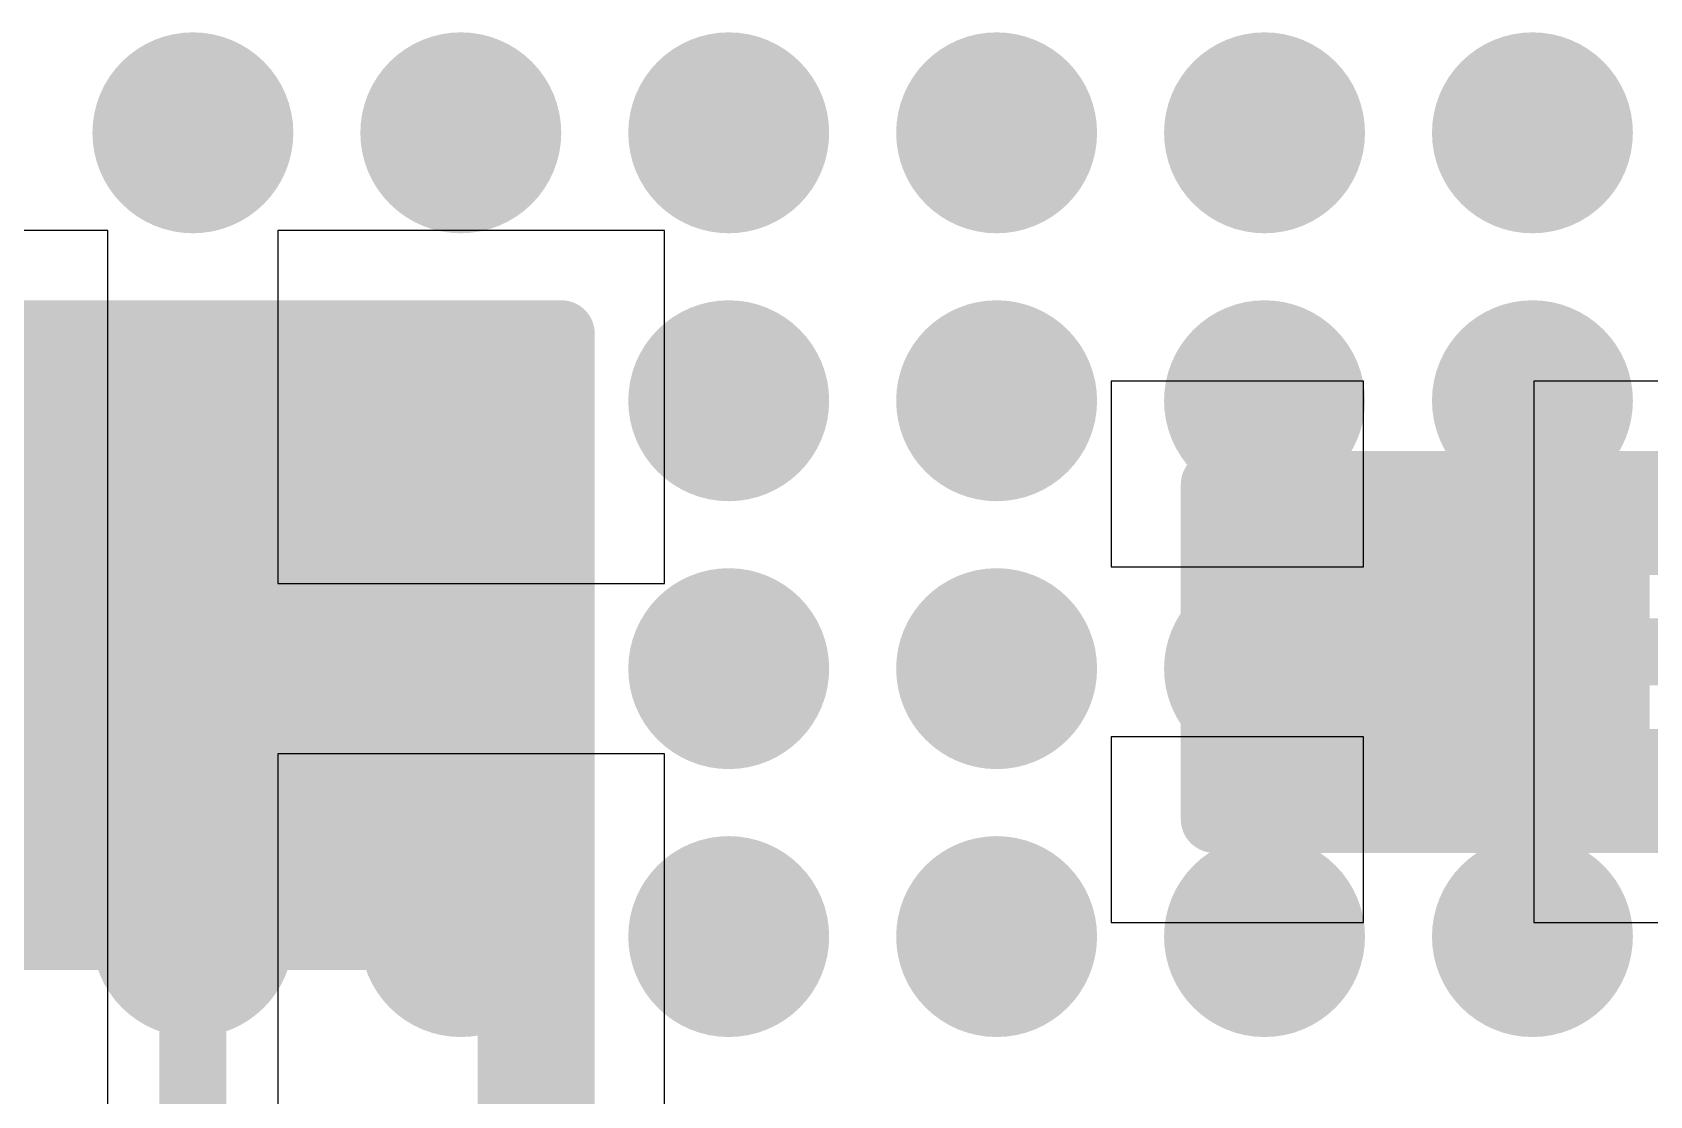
# Model space of a CAD drawing. Header units: millimetres. Extents: x 15 to 120, y 22 to 104.
# Drawn here: x 59.96 to 62.375, y 63.963 to 65.55 of the extents above; entities that cross this region are included whole.
import ezdxf

# ---------------------------------------------------------------- set-up
doc = ezdxf.new("R2010")
doc.units = ezdxf.units.MM
for name, color, linetype in [('BottomLayer', 5, 'Continuous'), ('BottomPaste', 16, 'Continuous'), ('BottomSolder', 6, 'Continuous'), ('Mechanical13', 56, 'Continuous'), ('Mechanical15', 56, 'Continuous'), ('MultiLayer', 9, 'Continuous'), ('TopLayer', 1, 'Continuous'), ('TopPaste', 8, 'Continuous'), ('TopSolder', 216, 'Continuous')]:
    doc.layers.add(name, color=color, linetype=linetype)

msp = doc.modelspace()

# ---------------------------------------------------------------- linework, layer by layer
at = {"layer": 'BottomLayer'}
for p, q in [((60.07300406, 65.25400207999999), (59.49600495999999, 65.25400207999999)), ((60.07300406, 64.60000287999999), (60.07300406, 65.25400207999999)), ((60.90400315999999, 65.25400207999999), (60.32700406, 65.25400207999999)), ((60.32700406, 65.25400207999999), (60.32700406, 64.72700288)), ((60.90400315999999, 64.72700288), (60.90400315999999, 65.25400207999999)), ((61.94799904, 65.0290038), (61.57099954, 65.0290038)), ((61.57099954, 65.0290038), (61.57099954, 64.7520041)), ((61.94799904, 64.7520041), (61.94799904, 65.0290038)), ((62.57899853999999, 65.0290038), (62.20199904, 65.0290038)), ((62.20199904, 65.0290038), (62.20199904, 64.6250041)), ((61.57099954, 64.7520041), (61.94799904, 64.7520041)), ((60.32700406, 64.72700288), (60.90400315999999, 64.72700288)), ((62.20199904, 64.6250041), (62.20199904, 64.2210044)), ((60.07300406, 63.94600368), (60.07300406, 64.60000287999999)), ((61.94799904, 64.4980041), (61.57099954, 64.4980041)), ((61.57099954, 64.4980041), (61.57099954, 64.2210044)), ((61.94799904, 64.2210044), (61.94799904, 64.4980041)), ((60.90400315999999, 64.47300288), (60.32700406, 64.47300288)), ((60.32700406, 64.47300288), (60.32700406, 63.94600368)), ((60.90400315999999, 63.94600368), (60.90400315999999, 64.47300288)), ((61.57099954, 64.2210044), (61.94799904, 64.2210044)), ((62.20199904, 64.2210044), (62.49599895999999, 64.2210044))]:
    msp.add_line(p, q, dxfattribs=at)
for points, const_width in [([(59.81250166, 64.87499598, 1), (59.93750014, 64.87499598, 1)], 0.12499848), ([(60.13750228, 64.87499598, 1), (60.26250075999999, 64.87499598, 1)], 0.12499848), ([(60.46250036, 64.87499598, 1), (60.58749883999999, 64.87499598, 1)], 0.12499848), ([(60.10000934, 64.6499977, 1), (60.20000914, 64.6499977, 1)], 0.0999998), ([(61.88750132, 64.62499648, 1), (62.01249979999999, 64.62499648, 1)], 0.12499848), ([(62.13750082, 64.62499648, 1), (62.26249929999999, 64.62499648, 1)], 0.12499848), ([(59.81250166, 64.32499962, 1), (59.93750014, 64.32499962, 1)], 0.12499848)]:
    msp.add_lwpolyline(points, format="xyb", close=True, dxfattribs=dict(at, const_width=const_width))
at = {"layer": 'BottomLayer', "const_width": 0.1999996}
msp.add_lwpolyline([(59.1250024, 64.6499977), (60.15000924, 64.6499977)], dxfattribs=at)
at = {"layer": 'BottomLayer'}
for points in [[(59.75000496, 64.20000368), (60.65000316, 64.20000368), (59.75000496, 65.00000208), (60.65000316, 65.00000208)], [(62.32499854, 64.4750044), (62.32499854, 64.7750038), (61.82499953999999, 64.4750044), (61.82499953999999, 64.7750038)]]:
    msp.add_solid(points, dxfattribs=at)
at = {"layer": 'BottomPaste'}
for points in [[(59.75000496, 64.20000368), (60.65000316, 64.20000368), (59.75000496, 65.00000208), (60.65000316, 65.00000208)], [(59.75000496, 64.20000368), (60.65000316, 64.20000368), (59.75000496, 65.00000208), (60.65000316, 65.00000208)], [(62.32499854, 64.4750044), (62.32499854, 64.7750038), (61.82499953999999, 64.4750044), (61.82499953999999, 64.7750038)], [(62.32499854, 64.4750044), (62.32499854, 64.7750038), (61.82499953999999, 64.4750044), (61.82499953999999, 64.7750038)]]:
    msp.add_solid(points, dxfattribs=at)
at = {"layer": 'BottomSolder'}
for points in [[(59.70000506, 64.15000377999999), (60.70000305999999, 64.15000377999999), (59.70000506, 65.05000197999999), (60.70000305999999, 65.05000197999999)], [(59.70000506, 64.15000377999999), (60.70000305999999, 64.15000377999999), (59.70000506, 65.05000197999999), (60.70000305999999, 65.05000197999999)], [(62.37499844, 64.4250045), (62.37499844, 64.8250037), (61.77499964, 64.4250045), (61.77499964, 64.8250037)], [(62.37499844, 64.4250045), (62.37499844, 64.8250037), (61.77499964, 64.4250045), (61.77499964, 64.8250037)]]:
    msp.add_solid(points, dxfattribs=at)
at = {"layer": 'Mechanical13', "const_width": 0.0999998}
for points in [[(62.11000024, 64.79000504), (62.73999898, 64.79000504)], [(62.11000024, 64.46000316), (62.11000024, 64.79000504)], [(59.72500374, 64.7750038), (60.67500438, 64.7750038)], [(60.67500438, 63.02500222), (60.67500438, 64.7750038)], [(62.11000024, 64.46000316), (62.73999898, 64.46000316)]]:
    msp.add_lwpolyline(points, dxfattribs=at)
at = {"layer": 'Mechanical13', "const_width": 0.0499999}
for points in [[(62.08500155999999, 64.79000504, 1), (62.13499891999999, 64.79000504, 1)], [(62.08500155999999, 64.79000504, 1), (62.13499891999999, 64.79000504, 1)], [(60.65000569999999, 64.7750038, 1), (60.70000305999999, 64.7750038, 1)], [(60.65000569999999, 64.7750038, 1), (60.70000305999999, 64.7750038, 1)], [(62.08500155999999, 64.46000316, 1), (62.13499891999999, 64.46000316, 1)], [(62.08500155999999, 64.46000316, 1), (62.13499891999999, 64.46000316, 1)]]:
    msp.add_lwpolyline(points, format="xyb", close=True, dxfattribs=at)
at = {"layer": 'Mechanical15', "const_width": 0.0999998}
for points in [[(59.65000262, 65.10000188), (60.75000296, 65.10000188)], [(60.75000296, 62.70000414), (60.75000296, 65.10000188)], [(61.72499973999999, 64.8750036), (63.12499948, 64.8750036)], [(61.72499973999999, 64.3750046), (61.72499973999999, 64.8750036)], [(62.25999993999999, 64.6250041), (62.58999927999999, 64.6250041)], [(60.20000406, 63.42500396), (60.20000406, 64.37500206)], [(61.72499973999999, 64.3750046), (63.12499948, 64.3750046)]]:
    msp.add_lwpolyline(points, dxfattribs=at)
at = {"layer": 'Mechanical15', "const_width": 0.0499999}
for points in [[(60.72500427999999, 65.10000188, 1), (60.77500164, 65.10000188, 1)], [(60.72500427999999, 65.10000188, 1), (60.77500164, 65.10000188, 1)], [(61.70000106, 64.8750036, 1), (61.74999842, 64.8750036, 1)], [(61.70000106, 64.8750036, 1), (61.74999842, 64.8750036, 1)], [(62.23500126, 64.6250041, 1), (62.28499862, 64.6250041, 1)], [(60.17500537999999, 64.37500206, 1), (60.22500273999999, 64.37500206, 1)], [(61.70000106, 64.3750046, 1), (61.74999842, 64.3750046, 1)], [(61.70000106, 64.3750046, 1), (61.74999842, 64.3750046, 1)]]:
    msp.add_lwpolyline(points, format="xyb", close=True, dxfattribs=at)
at = {"layer": 'MultiLayer', "const_width": 0.12499848}
for points in [[(60.13750228, 65.40000128, 1), (60.26250075999999, 65.40000128, 1)], [(61.73750162, 65.40000128, 1), (61.8625001, 65.40000128, 1)], [(60.13750228, 64.99999953999999, 1), (60.26250075999999, 64.99999953999999, 1)], [(60.53750148, 64.99999953999999, 1), (60.66249996, 64.99999953999999, 1)], [(61.33750242, 64.99999953999999, 1), (61.46250089999999, 64.99999953999999, 1)], [(61.73750162, 64.99999953999999, 1), (61.8625001, 64.99999953999999, 1)], [(59.81250166, 64.87499598, 1), (59.93750014, 64.87499598, 1)], [(60.13750228, 64.87499598, 1), (60.26250075999999, 64.87499598, 1)], [(60.46250036, 64.87499598, 1), (60.58749883999999, 64.87499598, 1)], [(61.88750132, 64.62499648, 1), (62.01249979999999, 64.62499648, 1)], [(62.13750082, 64.62499648, 1), (62.26249929999999, 64.62499648, 1)], [(60.13750228, 64.60000034, 1), (60.26250075999999, 64.60000034, 1)], [(60.53750148, 64.60000034, 1), (60.66249996, 64.60000034, 1)], [(60.93750068, 64.60000034, 1), (61.06249915999999, 64.60000034, 1)], [(61.33750242, 64.60000034, 1), (61.46250089999999, 64.60000034, 1)], [(61.73750162, 64.60000034, 1), (61.8625001, 64.60000034, 1)], [(59.81250166, 64.32499962, 1), (59.93750014, 64.32499962, 1)], [(60.13750228, 64.20000114, 1), (60.26250075999999, 64.20000114, 1)], [(60.53750148, 64.20000114, 1), (60.66249996, 64.20000114, 1)], [(60.93750068, 64.20000114, 1), (61.06249915999999, 64.20000114, 1)], [(61.33750242, 64.20000114, 1), (61.46250089999999, 64.20000114, 1)], [(61.73750162, 64.20000114, 1), (61.8625001, 64.20000114, 1)], [(62.13750082, 64.20000114, 1), (62.26249929999999, 64.20000114, 1)]]:
    msp.add_lwpolyline(points, format="xyb", close=True, dxfattribs=at)
at = {"layer": 'TopLayer'}
for points, const_width in [([(60.12500293999999, 65.40000128, 1), (60.2750001, 65.40000128, 1)], 0.1499997), ([(60.52500214, 65.40000128, 1), (60.6749993, 65.40000128, 1)], 0.1499997), ([(60.92500133999999, 65.40000128, 1), (61.0749985, 65.40000128, 1)], 0.1499997), ([(61.32500054, 65.40000128, 1), (61.4749977, 65.40000128, 1)], 0.1499997), ([(61.72500228, 65.40000128, 1), (61.87499944, 65.40000128, 1)], 0.1499997), ([(62.12500147999999, 65.40000128, 1), (62.27499864, 65.40000128, 1)], 0.1499997), ([(60.13750228, 65.40000128, 1), (60.26250075999999, 65.40000128, 1)], 0.12499848), ([(60.12500293999999, 65.00000208, 1), (60.2750001, 65.00000208, 1)], 0.1499997), ([(60.52500214, 65.00000208, 1), (60.6749993, 65.00000208, 1)], 0.1499997), ([(60.92500133999999, 65.00000208, 1), (61.0749985, 65.00000208, 1)], 0.1499997), ([(61.32500054, 65.00000208, 1), (61.4749977, 65.00000208, 1)], 0.1499997), ([(61.72500228, 65.00000208, 1), (61.87499944, 65.00000208, 1)], 0.1499997), ([(62.12500147999999, 65.00000208, 1), (62.27499864, 65.00000208, 1)], 0.1499997), ([(60.13750228, 64.99999953999999, 1), (60.26250075999999, 64.99999953999999, 1)], 0.12499848), ([(60.53750148, 64.99999953999999, 1), (60.66249996, 64.99999953999999, 1)], 0.12499848), ([(60.55000081999999, 65.00000208, 1), (60.65000062, 65.00000208, 1)], 0.0999998), ([(60.55000081999999, 64.99999953999999, 1), (60.65000062, 64.99999953999999, 1)], 0.0999998), ([(60.12500293999999, 64.60000287999999, 1), (60.2750001, 64.60000287999999, 1)], 0.1499997), ([(60.52500214, 64.60000287999999, 1), (60.6749993, 64.60000287999999, 1)], 0.1499997), ([(60.92500133999999, 64.60000287999999, 1), (61.0749985, 64.60000287999999, 1)], 0.1499997), ([(61.32500054, 64.60000287999999, 1), (61.4749977, 64.60000287999999, 1)], 0.1499997), ([(61.72500228, 64.60000287999999, 1), (61.87499944, 64.60000287999999, 1)], 0.1499997), ([(62.12500147999999, 64.60000287999999, 1), (62.27499864, 64.60000287999999, 1)], 0.1499997), ([(60.12500293999999, 64.20000368, 1), (60.2750001, 64.20000368, 1)], 0.1499997), ([(60.52500214, 64.20000368, 1), (60.6749993, 64.20000368, 1)], 0.1499997), ([(60.92500133999999, 64.20000368, 1), (61.0749985, 64.20000368, 1)], 0.1499997), ([(61.32500054, 64.20000368, 1), (61.4749977, 64.20000368, 1)], 0.1499997), ([(61.72500228, 64.20000368, 1), (61.87499944, 64.20000368, 1)], 0.1499997), ([(62.12500147999999, 64.20000368, 1), (62.27499864, 64.20000368, 1)], 0.1499997), ([(60.93750068, 64.20000114, 1), (61.06249915999999, 64.20000114, 1)], 0.12499848), ([(60.97500124, 64.20000368, 1), (61.0249986, 64.20000368, 1)], 0.0499999), ([(60.97500124, 64.20000114, 1), (61.0249986, 64.20000114, 1)], 0.0499999)]:
    msp.add_lwpolyline(points, format="xyb", close=True, dxfattribs=dict(at, const_width=const_width))
for points, const_width in [([(60.60000072, 64.99999953999999), (60.60000072, 65.00000208)], 0.1999996), ([(60.99999991999999, 64.20000114), (60.99999991999999, 64.20000368)], 0.0999998)]:
    msp.add_lwpolyline(points, dxfattribs=dict(at, const_width=const_width))
at = {"layer": 'TopPaste', "const_width": 0.1499997}
for points in [[(60.12500293999999, 65.40000128, 1), (60.2750001, 65.40000128, 1)], [(60.12500293999999, 65.40000128, 1), (60.2750001, 65.40000128, 1)], [(60.52500214, 65.40000128, 1), (60.6749993, 65.40000128, 1)], [(60.52500214, 65.40000128, 1), (60.6749993, 65.40000128, 1)], [(60.92500133999999, 65.40000128, 1), (61.0749985, 65.40000128, 1)], [(60.92500133999999, 65.40000128, 1), (61.0749985, 65.40000128, 1)], [(61.32500054, 65.40000128, 1), (61.4749977, 65.40000128, 1)], [(61.32500054, 65.40000128, 1), (61.4749977, 65.40000128, 1)], [(61.72500228, 65.40000128, 1), (61.87499944, 65.40000128, 1)], [(61.72500228, 65.40000128, 1), (61.87499944, 65.40000128, 1)], [(62.12500147999999, 65.40000128, 1), (62.27499864, 65.40000128, 1)], [(62.12500147999999, 65.40000128, 1), (62.27499864, 65.40000128, 1)], [(60.12500293999999, 65.00000208, 1), (60.2750001, 65.00000208, 1)], [(60.12500293999999, 65.00000208, 1), (60.2750001, 65.00000208, 1)], [(60.52500214, 65.00000208, 1), (60.6749993, 65.00000208, 1)], [(60.52500214, 65.00000208, 1), (60.6749993, 65.00000208, 1)], [(60.92500133999999, 65.00000208, 1), (61.0749985, 65.00000208, 1)], [(60.92500133999999, 65.00000208, 1), (61.0749985, 65.00000208, 1)], [(61.32500054, 65.00000208, 1), (61.4749977, 65.00000208, 1)], [(61.32500054, 65.00000208, 1), (61.4749977, 65.00000208, 1)], [(61.72500228, 65.00000208, 1), (61.87499944, 65.00000208, 1)], [(61.72500228, 65.00000208, 1), (61.87499944, 65.00000208, 1)], [(62.12500147999999, 65.00000208, 1), (62.27499864, 65.00000208, 1)], [(62.12500147999999, 65.00000208, 1), (62.27499864, 65.00000208, 1)], [(60.12500293999999, 64.60000287999999, 1), (60.2750001, 64.60000287999999, 1)], [(60.12500293999999, 64.60000287999999, 1), (60.2750001, 64.60000287999999, 1)], [(60.52500214, 64.60000287999999, 1), (60.6749993, 64.60000287999999, 1)], [(60.52500214, 64.60000287999999, 1), (60.6749993, 64.60000287999999, 1)], [(60.92500133999999, 64.60000287999999, 1), (61.0749985, 64.60000287999999, 1)], [(60.92500133999999, 64.60000287999999, 1), (61.0749985, 64.60000287999999, 1)], [(61.32500054, 64.60000287999999, 1), (61.4749977, 64.60000287999999, 1)], [(61.32500054, 64.60000287999999, 1), (61.4749977, 64.60000287999999, 1)], [(61.72500228, 64.60000287999999, 1), (61.87499944, 64.60000287999999, 1)], [(61.72500228, 64.60000287999999, 1), (61.87499944, 64.60000287999999, 1)], [(62.12500147999999, 64.60000287999999, 1), (62.27499864, 64.60000287999999, 1)], [(62.12500147999999, 64.60000287999999, 1), (62.27499864, 64.60000287999999, 1)], [(60.12500293999999, 64.20000368, 1), (60.2750001, 64.20000368, 1)], [(60.12500293999999, 64.20000368, 1), (60.2750001, 64.20000368, 1)], [(60.52500214, 64.20000368, 1), (60.6749993, 64.20000368, 1)], [(60.52500214, 64.20000368, 1), (60.6749993, 64.20000368, 1)], [(60.92500133999999, 64.20000368, 1), (61.0749985, 64.20000368, 1)], [(60.92500133999999, 64.20000368, 1), (61.0749985, 64.20000368, 1)], [(61.32500054, 64.20000368, 1), (61.4749977, 64.20000368, 1)], [(61.32500054, 64.20000368, 1), (61.4749977, 64.20000368, 1)], [(61.72500228, 64.20000368, 1), (61.87499944, 64.20000368, 1)], [(61.72500228, 64.20000368, 1), (61.87499944, 64.20000368, 1)], [(62.12500147999999, 64.20000368, 1), (62.27499864, 64.20000368, 1)], [(62.12500147999999, 64.20000368, 1), (62.27499864, 64.20000368, 1)]]:
    msp.add_lwpolyline(points, format="xyb", close=True, dxfattribs=at)
at = {"layer": 'TopSolder', "const_width": 0.10999978}
for points in [[(60.14500289999999, 65.40000128, 1), (60.25500014, 65.40000128, 1)], [(60.14500289999999, 65.40000128, 1), (60.25500014, 65.40000128, 1)], [(60.5450021, 65.40000128, 1), (60.65499934, 65.40000128, 1)], [(60.5450021, 65.40000128, 1), (60.65499934, 65.40000128, 1)], [(60.94500129999999, 65.40000128, 1), (61.05499854, 65.40000128, 1)], [(60.94500129999999, 65.40000128, 1), (61.05499854, 65.40000128, 1)], [(61.3450005, 65.40000128, 1), (61.45499774, 65.40000128, 1)], [(61.3450005, 65.40000128, 1), (61.45499774, 65.40000128, 1)], [(61.74500224, 65.40000128, 1), (61.85499948, 65.40000128, 1)], [(61.74500224, 65.40000128, 1), (61.85499948, 65.40000128, 1)], [(62.14500143999999, 65.40000128, 1), (62.25499868, 65.40000128, 1)], [(62.14500143999999, 65.40000128, 1), (62.25499868, 65.40000128, 1)], [(60.14500289999999, 65.00000208, 1), (60.25500014, 65.00000208, 1)], [(60.14500289999999, 65.00000208, 1), (60.25500014, 65.00000208, 1)], [(60.5450021, 65.00000208, 1), (60.65499934, 65.00000208, 1)], [(60.5450021, 65.00000208, 1), (60.65499934, 65.00000208, 1)], [(60.94500129999999, 65.00000208, 1), (61.05499854, 65.00000208, 1)], [(60.94500129999999, 65.00000208, 1), (61.05499854, 65.00000208, 1)], [(61.3450005, 65.00000208, 1), (61.45499774, 65.00000208, 1)], [(61.3450005, 65.00000208, 1), (61.45499774, 65.00000208, 1)], [(61.74500224, 65.00000208, 1), (61.85499948, 65.00000208, 1)], [(61.74500224, 65.00000208, 1), (61.85499948, 65.00000208, 1)], [(62.14500143999999, 65.00000208, 1), (62.25499868, 65.00000208, 1)], [(62.14500143999999, 65.00000208, 1), (62.25499868, 65.00000208, 1)], [(60.14500289999999, 64.60000287999999, 1), (60.25500014, 64.60000287999999, 1)], [(60.14500289999999, 64.60000287999999, 1), (60.25500014, 64.60000287999999, 1)], [(60.5450021, 64.60000287999999, 1), (60.65499934, 64.60000287999999, 1)], [(60.5450021, 64.60000287999999, 1), (60.65499934, 64.60000287999999, 1)], [(60.94500129999999, 64.60000287999999, 1), (61.05499854, 64.60000287999999, 1)], [(60.94500129999999, 64.60000287999999, 1), (61.05499854, 64.60000287999999, 1)], [(61.3450005, 64.60000287999999, 1), (61.45499774, 64.60000287999999, 1)], [(61.3450005, 64.60000287999999, 1), (61.45499774, 64.60000287999999, 1)], [(61.74500224, 64.60000287999999, 1), (61.85499948, 64.60000287999999, 1)], [(61.74500224, 64.60000287999999, 1), (61.85499948, 64.60000287999999, 1)], [(62.14500143999999, 64.60000287999999, 1), (62.25499868, 64.60000287999999, 1)], [(62.14500143999999, 64.60000287999999, 1), (62.25499868, 64.60000287999999, 1)], [(60.14500289999999, 64.20000368, 1), (60.25500014, 64.20000368, 1)], [(60.14500289999999, 64.20000368, 1), (60.25500014, 64.20000368, 1)], [(60.5450021, 64.20000368, 1), (60.65499934, 64.20000368, 1)], [(60.5450021, 64.20000368, 1), (60.65499934, 64.20000368, 1)], [(60.94500129999999, 64.20000368, 1), (61.05499854, 64.20000368, 1)], [(60.94500129999999, 64.20000368, 1), (61.05499854, 64.20000368, 1)], [(61.3450005, 64.20000368, 1), (61.45499774, 64.20000368, 1)], [(61.3450005, 64.20000368, 1), (61.45499774, 64.20000368, 1)], [(61.74500224, 64.20000368, 1), (61.85499948, 64.20000368, 1)], [(61.74500224, 64.20000368, 1), (61.85499948, 64.20000368, 1)], [(62.14500143999999, 64.20000368, 1), (62.25499868, 64.20000368, 1)], [(62.14500143999999, 64.20000368, 1), (62.25499868, 64.20000368, 1)]]:
    msp.add_lwpolyline(points, format="xyb", close=True, dxfattribs=at)

doc.saveas('drawing.dxf')
